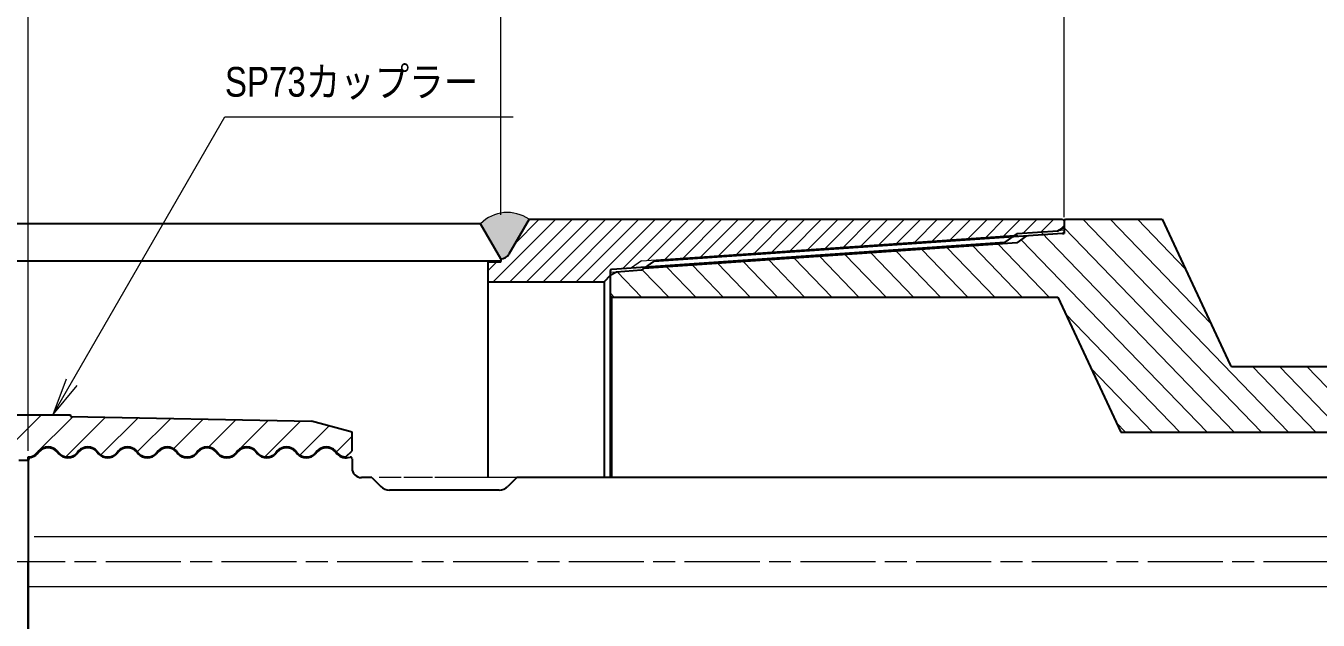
# Model space of a CAD drawing. Units: millimetres at full size, sheet at 1:2; details may follow other scales. Extents: x 4078 to 5758, y -31 to 1157.
# Drawn here: x 4787.1 to 5200.1, y 543.4 to 733.4 of the extents above; entities that cross this region are included whole.
import ezdxf
from ezdxf.enums import TextEntityAlignment as Align

# ---------------------------------------------------------------- set-up
doc = ezdxf.new("R2010")
doc.units = ezdxf.units.MM
doc.header["$LTSCALE"] = 2
for name, pattern in [('CHAIN', [18.5, 12, -1.5, 3.5, -1.5]), ('CHAIN_DOUBLE_DASH', [23.5, 12, -1.5, 3.5, -1.5, 3.5, -1.5]), ('DASHED_SPACED', [12, 6, -6])]:
    doc.linetypes.add(name, pattern=pattern)
for name, color, linetype, lineweight in [('1外形線', 7, 'Continuous', 30), ('2細い実線', 7, 'Continuous', 20), ('3隠れ線', 2, 'DASHED_SPACED', 13), ('4中心線', 1, 'CHAIN', 15), ('5想像線', 6, 'CHAIN_DOUBLE_DASH', 13), ('6寸法線', 4, 'Continuous', 13)]:
    doc.layers.add(name, color=color, linetype=linetype, lineweight=lineweight)
doc.styles.add('ＭＳ Ｐゴシック', font='')
doc.styles.get('ＭＳ Ｐゴシック').set_extended_font_data('MS PGothic')

# ---------------------------------------------------------------- blocks, each defined once
blk = doc.blocks.new('open_arrow')
at = {"color": 0, "linetype": 'Continuous', "lineweight": -2}
blk.add_lwpolyline([(7.5, 1.25), (0, 0), (7.5, -1.25)], dxfattribs=at)

msp = doc.modelspace()

# ---------------------------------------------------------------- hatches: boundary and pattern name
at = {"layer": '2細い実線'}
h = msp.add_hatch(dxfattribs=at)
h.set_pattern_fill('USER', color=3, style=0, pattern_type=2)
h.set_pattern_definition([(45, (1028.383, 7387.175), (-2.65165, 2.65165), [])])
h.paths.add_polyline_path([(5103.872, 666.995), (5112.045, 667.579, -0.5904), (5115.561, 667.83), (5116.872, 667.924), (5118.872, 669.067), (5118.872, 671.067), (5118.372, 671.567), (4947.907, 671.567), (4941.168, 659.986, -0.22143), (4938.872, 658.917), (4938.872, 657.869), (4934.872, 657.917), (4934.872, 651.567), (4971.872, 651.567), (4973.872, 653.567), (4973.872, 655.101), (4973.872, 655.567), (4974.336, 655.6), (4980.704, 656.039), (4983.872, 658.257), (5103.14, 666.482)])
h = msp.add_hatch(dxfattribs=at)
h.set_pattern_fill('USER', color=3, style=0, pattern_type=2)
h.set_pattern_definition([(45, (5324.379, 2042.894), (-5.3033, 5.3033), [])])
h.paths.add_polyline_path([(4720.936, 597.505), (4721.417, 596.868, 0.43675), (4727.286, 596.868), (4727.767, 597.505, -0.43675), (4733.636, 597.505), (4734.117, 596.868, 0.43675), (4739.986, 596.868), (4740.467, 597.505, -0.43675), (4746.336, 597.505), (4746.817, 596.868, 0.43675), (4752.686, 596.868), (4753.167, 597.505, -0.43675), (4759.036, 597.505), (4759.517, 596.868, 0.43675), (4765.386, 596.868), (4765.867, 597.505, -0.43675), (4771.736, 597.505), (4772.217, 596.868, 0.43675), (4778.086, 596.868), (4778.567, 597.505, -0.43675), (4784.436, 597.505), (4784.851, 596.955), (4784.851, 594.536), (4787.851, 594.536), (4787.851, 595.586, 0.20885), (4790.786, 596.868), (4791.267, 597.505, -0.43675), (4797.136, 597.505), (4797.617, 596.868, 0.43675), (4803.486, 596.868), (4803.967, 597.505, -0.43675), (4809.836, 597.505), (4810.317, 596.868, 0.43675), (4816.186, 596.868), (4816.667, 597.505, -0.43675), (4822.536, 597.505), (4823.017, 596.868, 0.43675), (4828.886, 596.868), (4829.367, 597.505, -0.43675), (4835.236, 597.505), (4835.717, 596.868, 0.43675), (4841.586, 596.868), (4842.067, 597.505, -0.43675), (4847.936, 597.505), (4848.417, 596.868, 0.43675), (4854.286, 596.868), (4854.767, 597.505, -0.43675), (4860.636, 597.505), (4861.117, 596.868, 0.43675), (4866.986, 596.868), (4867.467, 597.505, -0.43675), (4873.336, 597.505), (4873.817, 596.868, 0.43675), (4879.686, 596.868), (4880.167, 597.505, -0.43675), (4886.036, 597.505), (4886.517, 596.868, 0.20241), (4889.353, 595.587), (4891.351, 597.586), (4891.351, 603.536), (4878.351, 607.036), (4801.351, 608.536), (4801.351, 609.036), (4771.351, 609.036), (4771.351, 608.536), (4694.351, 607.036), (4681.351, 603.536), (4681.351, 598.514, -0.11364), (4682.836, 597.505), (4683.317, 596.868, 0.43675), (4689.186, 596.868), (4689.667, 597.505, -0.43675), (4695.536, 597.505), (4696.017, 596.868, 0.43675), (4701.886, 596.868), (4702.367, 597.505, -0.43675), (4708.236, 597.505), (4708.717, 596.868, 0.43675), (4714.586, 596.868), (4715.067, 597.505, -0.43675)])
at = {"layer": '6寸法線'}
msp.add_hatch(color=3, dxfattribs=at).paths.add_polyline_path([(4947.907, 671.567, 0.36487), (4932.406, 670.167), (4938.901, 658.917, 0.26538), (4941.47, 660.417)])

# ---------------------------------------------------------------- linework, layer by layer
at = {"layer": '1外形線'}
for p, q in [((4459.15, 670.177), (4932.417, 670.177)), ((4947.907, 671.567), (5118.372, 671.567)), ((5116.872, 667.924), (5118.872, 669.067)), ((5118.372, 671.567), (5118.872, 671.067)), ((5118.872, 671.067), (5118.872, 669.067)), ((5103.872, 666.995), (5099.97, 664.263)), ((5103.872, 666.995), (5116.877, 667.924)), ((4974.336, 655.6), (5099.97, 664.263)), ((4938.873, 658.167), (4461.299, 658.186)), ((4973.872, 653.567), (4971.872, 651.567)), ((4973.872, 655.101), (4973.872, 653.567)), ((4973.872, 653.567), (4973.872, 589.017)), ((4934.872, 651.567), (4971.872, 651.567)), ((4971.872, 651.567), (4971.872, 589.017)), ((5172.851, 624.511), (5207.851, 624.511)), ((4771.351, 609.036), (4801.351, 609.036)), ((4801.351, 609.036), (4801.351, 608.536)), ((4801.351, 608.536), (4878.351, 607.036)), ((4891.351, 603.536), (4878.351, 607.036)), ((4891.351, 597.586), (4891.351, 603.536)), ((4787.851, 594.536), (4787.851, 595.586)), ((4791.267, 597.505), (4790.786, 596.868)), ((4797.136, 597.505), (4797.617, 596.868)), ((4803.967, 597.505), (4803.486, 596.868)), ((4809.836, 597.505), (4810.317, 596.868)), ((4816.667, 597.505), (4816.186, 596.868)), ((4822.536, 597.505), (4823.017, 596.868)), ((4829.367, 597.505), (4828.886, 596.868)), ((4835.236, 597.505), (4835.717, 596.868)), ((4842.067, 597.505), (4841.586, 596.868)), ((4847.936, 597.505), (4848.417, 596.868)), ((4854.767, 597.505), (4854.286, 596.868)), ((4860.636, 597.505), (4861.117, 596.868)), ((4867.467, 597.505), (4866.986, 596.868)), ((4873.336, 597.505), (4873.817, 596.868)), ((4880.167, 597.505), (4879.686, 596.868)), ((4886.036, 597.505), (4886.517, 596.868)), ((4886.036, 597.505), (4886.517, 596.868)), ((4889.353, 595.587), (4891.351, 597.586)), ((4784.851, 594.536), (4787.851, 594.536)), ((4787.851, 594.536), (4787.851, 562.036)), ((4787.851, 529.536), (4787.851, 562.036))]:
    msp.add_line(p, q, dxfattribs=at)
at = {"layer": '1外形線', "color": 2}
for p, q in [((4938.872, 658.967), (4932.406, 670.167)), ((4947.907, 671.567), (4941.47, 660.417)), ((4938.872, 657.917), (4934.872, 657.917)), ((4934.872, 589.036), (4934.872, 657.917)), ((4938.872, 658.967), (4938.872, 658.167)), ((4938.872, 657.917), (4938.872, 658.167))]:
    msp.add_line(p, q, dxfattribs=at)
at = {"layer": '1外形線', "color": 3}
for p, q in [((5119.372, 671.567), (5118.872, 671.067)), ((5118.872, 671.067), (5118.872, 667.533)), ((5119.372, 671.567), (5150.272, 671.567)), ((5150.273, 671.567), (5171.966, 625.048)), ((5118.407, 667.034), (4987.763, 658.025)), ((5103.872, 664.032), (5107.04, 666.251)), ((5118.407, 667.034), (5118.872, 667.067)), ((5118.872, 667.533), (5118.872, 667.067)), ((5103.872, 664.032), (4984.595, 655.806)), ((4983.872, 655.3), (4987.763, 658.025)), ((4975.872, 654.713), (4973.872, 653.567)), ((4973.872, 653.567), (4973.872, 647.213)), ((4983.872, 655.3), (4975.872, 654.713)), ((4974.372, 646.713), (4973.872, 647.213)), ((4974.372, 646.713), (5116.863, 646.713)), ((5116.863, 646.713), (5137.006, 603.517)), ((5137.006, 603.517), (5342.851, 603.514))]:
    msp.add_line(p, q, dxfattribs=at)
at = {"layer": '1外形線', "color": 1}
for p, q in [((4791.267, 597.255), (4790.786, 596.618)), ((4797.136, 597.255), (4797.617, 596.618)), ((4803.967, 597.255), (4803.486, 596.618)), ((4809.836, 597.255), (4810.317, 596.618)), ((4816.667, 597.255), (4816.186, 596.618)), ((4822.536, 597.255), (4823.017, 596.618)), ((4829.367, 597.255), (4828.886, 596.618)), ((4835.236, 597.255), (4835.717, 596.618)), ((4842.067, 597.255), (4841.586, 596.618)), ((4847.936, 597.255), (4848.417, 596.618)), ((4854.767, 597.255), (4854.286, 596.618)), ((4860.636, 597.255), (4861.117, 596.618)), ((4867.467, 597.255), (4866.986, 596.618)), ((4873.336, 597.255), (4873.817, 596.618)), ((4880.167, 597.255), (4879.686, 596.618)), ((4886.036, 597.255), (4886.517, 596.618)), ((4886.036, 597.255), (4886.517, 596.618)), ((4891.351, 595.04), (4891.351, 592.017)), ((4787.851, 594.437), (4787.851, 526.708)), ((4897.694, 589.017), (4894.351, 589.017)), ((4897.694, 589.017), (4894.351, 589.017)), ((4897.694, 589.017), (4900.523, 586.188)), ((4944.008, 589.017), (4941.18, 586.188)), ((5395.895, 589.017), (4944.008, 589.017)), ((5384.099, 589.036), (4951.851, 589.036)), ((4938.351, 585.017), (4903.351, 585.017))]:
    msp.add_line(p, q, dxfattribs=at)
at = {"layer": '1外形線', "color": 3}
msp.add_arc((5118.372, 667.533), 0.5, 273.94517, 0, dxfattribs=at)
at = {"layer": '1外形線', "color": 2}
msp.add_arc((4938.872, 661.917), 3, 270, 330, dxfattribs=at)
at = {"layer": '1外形線'}
for centre, radius, start, end in [((4974.372, 655.101), 0.5, 94.0856, 180), ((5172.851, 625.511), 1, 207.58022, 270), ((4787.851, 599.586), 4, 270, 317.18625), ((4794.201, 594.786), 4, 42.81375, 137.18625), ((4800.551, 599.586), 4, 222.81375, 317.18625), ((4806.901, 594.786), 4, 42.81375, 137.18625), ((4813.251, 599.586), 4, 222.81375, 317.18625), ((4819.601, 594.786), 4, 42.81375, 137.18625), ((4825.951, 599.586), 4, 222.81375, 317.18625), ((4832.301, 594.786), 4, 42.81375, 137.18625), ((4838.651, 599.586), 4, 222.81375, 317.18625), ((4845.001, 594.786), 4, 42.81375, 137.18625), ((4851.351, 599.586), 4, 222.81375, 317.18625), ((4857.701, 594.786), 4, 42.81375, 137.18625), ((4864.051, 599.586), 4, 222.81375, 317.18625), ((4870.401, 594.786), 4, 42.81375, 137.18625), ((4876.751, 599.586), 4, 222.81375, 317.18625), ((4883.101, 594.786), 4, 42.81375, 137.18625), ((4883.101, 594.786), 4, 42.81375, 137.18625), ((4889.451, 599.586), 4, 222.81375, 268.58494)]:
    msp.add_arc(centre, radius, start, end, dxfattribs=at)
at = {"layer": '1外形線', "color": 1}
for centre, radius, start, end in [((4788.851, 594.437), 1, 101.53696, 180), ((4787.851, 599.336), 4, 281.53696, 317.18625), ((4794.201, 594.536), 4, 42.81375, 137.18625), ((4800.551, 599.336), 4, 222.81375, 317.18625), ((4806.901, 594.536), 4, 42.81375, 137.18625), ((4813.251, 599.336), 4, 222.81375, 317.18625), ((4819.601, 594.536), 4, 42.81375, 137.18625), ((4825.951, 599.336), 4, 222.81375, 317.18625), ((4832.301, 594.536), 4, 42.81375, 137.18625), ((4838.651, 599.336), 4, 222.81375, 317.18625), ((4845.001, 594.536), 4, 42.81375, 137.18625), ((4851.351, 599.336), 4, 222.81375, 317.18625), ((4857.701, 594.536), 4, 42.81375, 137.18625), ((4864.051, 599.336), 4, 222.81375, 317.18625), ((4870.401, 594.536), 4, 42.81375, 137.18625), ((4876.751, 599.336), 4, 222.81375, 317.18625), ((4883.101, 594.536), 4, 42.81375, 137.18625), ((4883.101, 594.536), 4, 42.81375, 137.18625), ((4889.451, 599.336), 4, 222.81375, 288.1262), ((4890.851, 595.059), 0.5, 360, 108.1262), ((4894.351, 592.017), 3, 180, 270), ((4903.351, 589.017), 4, 225, 270), ((4938.351, 589.017), 4, 270, 315)]:
    msp.add_arc(centre, radius, start, end, dxfattribs=at)
at = {"layer": '2細い実線', "color": 3}
for p, q in [((5190.647, 603.516), (5124.932, 671.567)), ((5165.825, 638.217), (5133.62, 671.567)), ((5157.711, 655.617), (5142.309, 671.567)), ((4983.872, 658.257), (5103.14, 666.482)), ((5104.19, 666.054), (5103.519, 666.748)), ((5164.581, 603.516), (5105.226, 664.98)), ((5173.27, 603.516), (5111.447, 667.536)), ((5181.959, 603.516), (5118.872, 668.844)), ((5070.735, 646.713), (5057.124, 660.808)), ((5079.424, 646.713), (5065.27, 661.37)), ((5088.112, 646.713), (5073.416, 661.932)), ((5096.801, 646.713), (5081.562, 662.494)), ((5105.49, 646.713), (5089.708, 663.055)), ((5114.178, 646.713), (5097.854, 663.617)), ((4983.872, 658.257), (4980.704, 656.039)), ((5009.916, 646.713), (5000.102, 656.876)), ((5018.604, 646.713), (5008.248, 657.437)), ((5027.293, 646.713), (5016.394, 657.999)), ((5035.981, 646.713), (5024.54, 658.561)), ((5044.67, 646.713), (5032.686, 659.123)), ((5053.358, 646.713), (5040.832, 659.685)), ((5062.047, 646.713), (5048.978, 660.246)), ((4983.85, 646.713), (4976.108, 654.731)), ((4992.539, 646.713), (4984.095, 655.457)), ((5001.227, 646.713), (4991.956, 656.314)), ((4975.162, 646.713), (4973.872, 648.049)), ((4974.372, 646.713), (4974.372, 589.017)), ((5155.893, 603.516), (5119.37, 641.336)), ((5147.204, 603.517), (5127.484, 623.938)), ((5199.336, 603.516), (5179.061, 624.511)), ((5208.024, 603.516), (5187.749, 624.511)), ((5216.713, 603.516), (5196.438, 624.511)), ((5138.516, 603.517), (5135.597, 606.539)), ((5465.47, 570.036), (4789.806, 570.036)), ((5465.47, 554.036), (4787.851, 554.036))]:
    msp.add_line(p, q, dxfattribs=at)
at = {"layer": '2細い実線', "color": 3, "linetype": 'DASHED_SPACED'}
msp.add_line((4975.872, 654.713), (4973.872, 654.567), dxfattribs=at)
at = {"layer": '2細い実線', "color": 2}
msp.add_arc((4940.988, 661.66), 12.084, 55.06801, 135.24997, dxfattribs=at)
at = {"layer": '3隠れ線'}
msp.add_line((5118.872, 668.067), (5116.872, 667.924), dxfattribs=at)
at = {"layer": '4中心線'}
msp.add_line((5687.614, 562.017), (4156.702, 562.017), dxfattribs=at)
at = {"layer": '5想像線'}
for p, q in [((4974.336, 655.6), (4973.872, 655.567)), ((4973.872, 655.567), (4973.872, 655.101)), ((4944.008, 589.017), (4897.694, 589.017)), ((4951.851, 589.036), (4907.351, 589.036)), ((4951.851, 589.036), (4907.351, 589.036))]:
    msp.add_line(p, q, dxfattribs=at)
at = {"layer": '6寸法線'}
for p, q in [((4787.851, 597.536), (4787.851, 811.967)), ((5118.872, 674.067), (5118.872, 811.967)), ((4938.872, 673.017), (4938.872, 782.2)), ((5118.872, 672.3), (5118.872, 782.2))]:
    msp.add_line(p, q, dxfattribs=at)
msp.add_lwpolyline([(4795.724, 609.048), (4801.724, 619.44), (4850.722, 704.307), (4942.864, 704.307)], dxfattribs=at)

# ---------------------------------------------------------------- block references
at = {"layer": '6寸法線', "xscale": 1.6, "yscale": 1.6, "rotation": 60}
msp.add_blockref('open_arrow', (4795.724, 609.048), dxfattribs=at)

# ---------------------------------------------------------------- texts
at = {"layer": '6寸法線', "color": 7, "style": 'ＭＳ Ｐゴシック', "width": 0.85}
msp.add_text('SP73カップラー', height=9.501, dxfattribs=at).set_placement((4850.722, 720.267), align=Align.TOP_LEFT)

doc.saveas('drawing.dxf')
